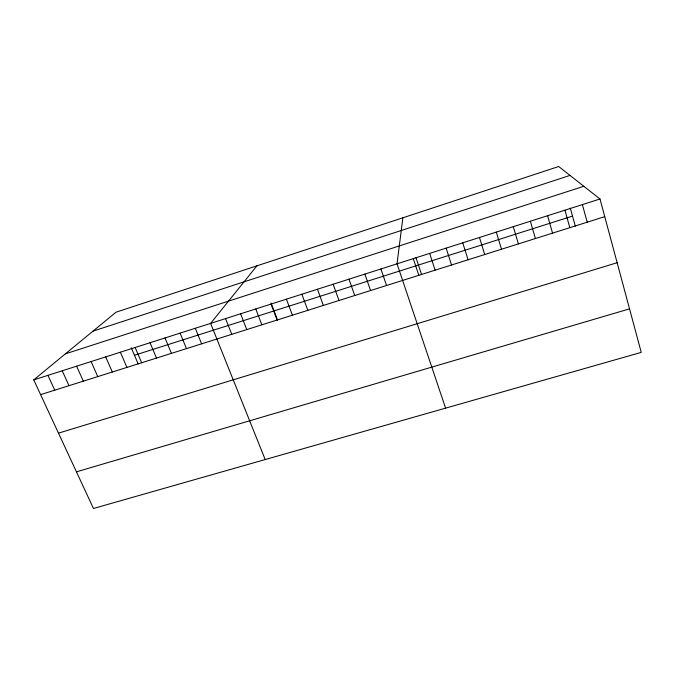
<?xml version="1.0" encoding="UTF-8"?>
<svg xmlns="http://www.w3.org/2000/svg" width="675" height="675" viewBox="0 0 675 675"><rect width="100%" height="100%" fill="white"/><g stroke="black" fill="none" stroke-linecap="round" stroke-linejoin="round"><path stroke-width="1.01" d="M402.857 217.806L397.035 263.824L445.593 408.139M256.939 265.823L210.6 323.384L265.191 459.548M33.75 379.882L115.99 312.213L558.697 166.514L599.991 198.982L641.25 352.384L93.462 508.486L33.75 379.882L599.991 198.982M92.981 331.147L570.012 175.416M65.365 353.869L583.841 186.283M134.46 355.269L572.51 216.093M40.601 394.639L604.741 216.667M58.48 433.148L617.136 262.718M76.444 471.842L629.539 308.846M47.942 375.351L54.751 390.175M62.227 370.786L68.993 385.678M76.612 366.188L83.329 381.156M91.1 361.564L97.765 376.599M105.68 356.906L112.303 372.018M120.361 352.215L126.934 367.402M131.245 347.768L138.172 363.918M135.143 347.49L141.666 362.753M150.027 342.74L156.507 358.071M165.012 337.947L171.442 353.363M180.107 333.129L186.477 348.612M195.303 328.269L201.623 343.837M225.551 318.608L231.778 334.327M240.612 313.799L246.78 329.594M255.774 308.956L261.883 324.827M271.072 303.067L277.552 320.136M271.038 304.079L277.096 320.026M286.402 299.168L292.41 315.2M301.885 294.224L307.825 310.331M317.461 289.246L323.359 305.438M333.155 284.226L338.985 300.502M348.958 279.18L354.729 295.54M364.871 274.092L370.583 290.537M380.894 268.979L386.547 285.5M415.96 257.496L421.63 274.691M413.286 258.626L418.812 275.324M429.654 253.395L435.113 270.177M446.141 248.13L451.541 264.997M462.746 242.831L468.07 259.782M479.469 237.482L484.726 254.526M496.311 232.107L501.508 249.235M513.278 226.682L518.4 243.903M530.364 221.223L535.418 238.537M547.585 215.722L552.563 233.128M564.924 210.187L569.827 227.677M570.299 208.178L575.328 226.209M582.39 204.601L587.225 222.193"/></g></svg>
